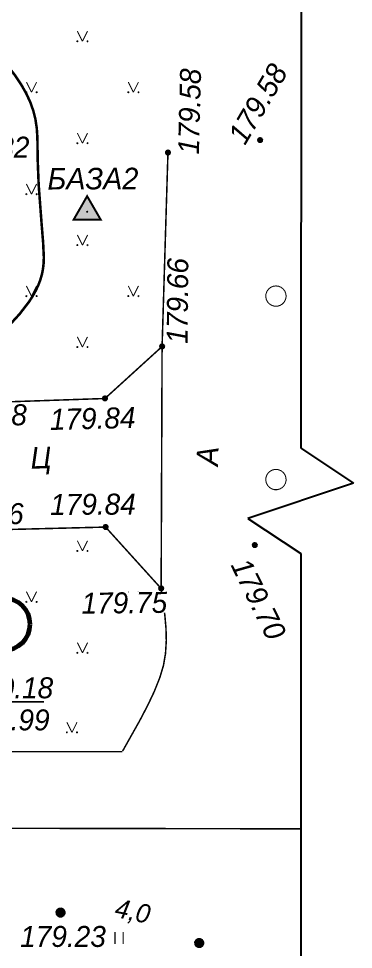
# Model space of a CAD drawing. Header units: millimetres. Extents: x 6735 to 13224, y -12144 to -9633.
# Drawn here: x 12505.4 to 12561.3, y -11418.1 to -11262.9 of the extents above; entities that cross this region are included whole.
import ezdxf

# ---------------------------------------------------------------- set-up
doc = ezdxf.new("R2010")
doc.units = ezdxf.units.MM
doc.linetypes.add('Cплошная_0.50', pattern=[0])
doc.linetypes.add('Штриховая 1.5-1.5_0.50', pattern=[1.5, 0.75, -0.75])
for name, color, linetype, lineweight in [('КаБель силовой (Вновь)', 1, 'Continuous', 60), ('Рамка тонкая', 5, 'Continuous', 25), ('Строительный', 251, 'Continuous', 13)]:
    doc.layers.add(name, color=color, linetype=linetype, lineweight=lineweight)
doc.styles.get("Standard").update_dxf_attribs({"font": 'arial.ttf'})

# ---------------------------------------------------------------- blocks, each defined once
blk = doc.blocks.new('2011 - 401 трава')
at = {"color": 7, "linetype": 'Continuous', "lineweight": 0, "const_width": 0.1, "flags": 128}
for points in [[(0, 0), (0, 1.2)], [(0.8, 0), (0.8, 1.2)]]:
    blk.add_lwpolyline(points, dxfattribs=at)
blk = doc.blocks.new('1 - 1 пункт ГГС')
at = {"true_color": 0xffffff}
blk.add_hatch(color=7, dxfattribs=at).paths.add_polyline_path([(-1.326861, -0.769986), (1.326841, -0.769986), (0, 1.529892)])
at = {"color": 7, "linetype": 'Continuous', "lineweight": 0, "flags": 128}
for points, const_width in [([(-1.326859, -0.77), (0, 1.529889), (1.326859, -0.77), (-1.326859, -0.77)], 0.2), ([(0.040386, -0.033303), (0.049034, 0.018324), (0.008648, 0.051626), (-0.040386, 0.033303), (-0.049034, -0.018324), (-0.008648, -0.051626), (0.040386, -0.033303)], 0.1)]:
    blk.add_lwpolyline(points, close=True, dxfattribs=dict(at, const_width=const_width))
at = {"color": 7, "linetype": 'Continuous', "lineweight": 0, "true_color": 0xffffff, "const_width": 0.019999, "flags": 128}
blk.add_lwpolyline([(-1.326859, -0.77), (1.326859, -0.77), (0, 1.529889), (-1.326859, -0.77)], close=True, dxfattribs=at)
blk = doc.blocks.new('118 - 330 отм высот')
blk.add_hatch(color=7).paths.add_polyline_path([(0.098, 0.12), (0.002, 0.155), (-0.095, 0.121), (-0.146, 0.032), (-0.129, -0.069), (-0.05, -0.135), (0.052, -0.136), (0.131, -0.07), (0.149, 0.031)])
at = {"color": 7, "linetype": 'Continuous', "lineweight": 0, "const_width": 0.01, "flags": 128}
blk.add_lwpolyline([(0.098, 0.12), (0.002, 0.155), (-0.095, 0.121), (-0.146, 0.032), (-0.129, -0.069), (-0.05, -0.135), (0.052, -0.136), (0.131, -0.07), (0.149, 0.031), (0.098, 0.12)], close=True, dxfattribs=at)
blk = doc.blocks.new('DIMENSION_17724')
at = {"color": 7, "linetype": 'Continuous', "lineweight": 0, "const_width": 0.075, "flags": 128}
for points in [[(4097.522267, 2229.45034), (4099.290294, 2230.092535)], [(4099.290294, 2230.092535), (4103.115941, 2230.092535)]]:
    blk.add_lwpolyline(points, dxfattribs=at)
at = {"color": 7, "insert": (4101.625876, 2231.092535), "char_height": 1.262627, "attachment_point": 7}
blk.add_mtext('{\\fArial|c1|b0|i1;\\l\\C0; }', dxfattribs=at)
blk = doc.blocks.new('2004 - 372 лес сажен d-2.0')
at = {"color": 7, "linetype": 'Continuous', "lineweight": 0, "const_width": 0.1, "flags": 128}
blk.add_lwpolyline([(0, 1), (0.269797, 0.962917), (0.519584, 0.854419), (0.730836, 0.682553), (0.887885, 0.460065), (0.979084, 0.203456), (0.997669, -0.068242), (0.942261, -0.33488), (0.81697, -0.57668), (0.631088, -0.775711), (0.398401, -0.917211), (0.136167, -0.990686), (-0.136167, -0.990686), (-0.398401, -0.917211), (-0.631088, -0.775711), (-0.81697, -0.57668), (-0.942261, -0.33488), (-0.997669, -0.068242), (-0.979084, 0.203456), (-0.887885, 0.460065), (-0.730836, 0.682553), (-0.519584, 0.854419), (-0.269797, 0.962917), (0, 1)], close=True, dxfattribs=at)
blk = doc.blocks.new('2014 - 416 газон')
at = {"color": 7, "linetype": 'Continuous', "lineweight": 0, "const_width": 0.1, "flags": 128}
for points in [[(-0.5, 1), (0, 0)], [(0, 0), (0.5, 1)]]:
    blk.add_lwpolyline(points, dxfattribs=at)
for points in [[(-0.5, 0.05), (-0.456699, 0.025), (-0.456699, -0.025), (-0.5, -0.05), (-0.543301, -0.025), (-0.543301, 0.025), (-0.5, 0.05)], [(0.5, 0.05), (0.543301, 0.025), (0.543301, -0.025), (0.5, -0.05), (0.456699, -0.025), (0.456699, 0.025), (0.5, 0.05)]]:
    blk.add_lwpolyline(points, close=True, dxfattribs=at)
blk = doc.blocks.new('22 - 107.1.1 столбы метал d-1.0')
blk.add_hatch(color=7).paths.add_polyline_path([(-0.00002, 0.5), (-0.25, 0.43302), (-0.43302, 0.25002), (-0.5, 0.00002), (-0.43302, -0.24998), (-0.25002, -0.433), (-0.00002, -0.5), (0.24998, -0.433), (0.433, -0.25), (0.5, 0), (0.433, 0.25), (0.25, 0.43302)])
at = {"color": 7, "linetype": 'Continuous', "lineweight": 0, "const_width": 0.02, "flags": 128}
blk.add_lwpolyline([(0, 0.5), (-0.25, 0.433013), (-0.433013, 0.25), (-0.5, 0), (-0.433013, -0.25), (-0.25, -0.433013), (0, -0.5), (0.25, -0.433013), (0.433013, -0.25), (0.5, 0), (0.433013, 0.25), (0.25, 0.433013), (0, 0.5)], close=True, dxfattribs=at)

msp = doc.modelspace()

# ---------------------------------------------------------------- linework, layer by layer
at = {"layer": 'КаБель силовой (Вновь)'}
msp.add_circle((12502.87091, -11363.90331), 4.43784, dxfattribs=at)
at = {"layer": 'Рамка тонкая'}
for p, q in [((12552.61377, -11233.05038), (12552.52685, -11334.51964)), ((12552.52685, -11334.51964), (12561.32585, -11340.38564)), ((12561.32585, -11340.38564), (12543.72784, -11346.25165)), ((12552.52685, -11352.11765), (12552.52685, -11522.66545))]:
    msp.add_line(p, q, dxfattribs=at)
at = {"layer": 'Строительный', "color": 7, "linetype": 'Штриховая 1.5-1.5_0.50', "lineweight": 0, "ltscale": 2, "const_width": 0.255, "flags": 128}
for points in [[(12530.36774, -11285.25057), (12530.22537, -11289.96143), (12530.04197, -11296.02969), (12529.7162, -11306.80881), (12529.39043, -11317.58794)], [(12529.23187, -11357.94784), (12529.84332, -11362.33209), (12530.04267, -11364.6189), (12530.09181, -11366.63978), (12529.95872, -11368.81003), (12529.61439, -11370.79435), (12529.00477, -11372.83125), (12528.07051, -11375.16027), (12527.01039, -11377.40098), (12525.65285, -11379.99634), (12522.79832, -11385.06748)], [(12143.7794, -11384.68029), (12165.87432, -11384.84319), (12174.52401, -11384.90696), (12187.96924, -11385.00608), (12522.74119, -11385.16898)], [(12552.52685, -11398.0383), (12178.44197, -11397.34724), (12155.41071, -11396.91337), (12147.35481, -11396.87452), (12143.04696, -11396.99392), (12141.82936, -11397.15649), (12140.58815, -11397.45015), (12139.31487, -11397.87682), (12137.99486, -11398.44136), (12135.81692, -11399.60417), (12133.25631, -11401.23804), (12131.52636, -11402.42584), (12128.70163, -11404.33592), (12128.06129, -11404.7475), (12121.87719, -11408.77362), (12116.89697, -11412.14775), (12112.47379, -11415.29012), (12107.52552, -11419.05422), (12105.42538, -11420.77604), (12103.57838, -11422.38795), (12099.30794, -11426.4311), (12093.946, -11431.80655), (12088.26834, -11437.71801), (12082.55666, -11443.85628), (12077.17256, -11449.84426), (12072.83476, -11454.89603), (12068.94557, -11459.6858), (12065.28175, -11464.42493), (12061.63006, -11469.41224), (12058.22147, -11474.35729), (12054.88482, -11479.53449), (12051.81196, -11484.67483), (12048.20645, -11490.76944), (12044.17163, -11497.56875), (12041.61373, -11502.03309), (12039.37624, -11506.11329), (12037.37959, -11509.95466), (12035.60418, -11513.59581), (12033.5698, -11518.15885), (12031.88607, -11522.45069), (12030.5456, -11526.49025), (12029.54562, -11530.2861), (12028.71991, -11534.62949), (12027.91822, -11540.23329), (12027.15235, -11547.01661), (12026.44037, -11554.82056), (12025.89016, -11562.1317), (12025.41266, -11569.78557), (12025.02614, -11577.49092), (12024.75015, -11584.8611), (12024.60044, -11591.43743), (12024.58208, -11596.93229), (12024.69584, -11601.06235), (12024.93692, -11603.65924), (12025.13225, -11604.53455), (12025.42398, -11605.41388), (12025.81181, -11606.29632), (12026.29526, -11607.18078), (12026.87391, -11608.0664), (12027.54666, -11608.9514), (12028.31231, -11609.83419), (12029.16913, -11610.71279), (12030.7856, -11612.15499), (12032.63186, -11613.56613), (12034.68681, -11614.92987), (12036.91172, -11616.2204), (12038.85396, -11617.21585), (12040.82525, -11618.11247), (12042.76202, -11618.88115), (12044.57136, -11619.48482), (12046.12303, -11619.85464), (12047.76518, -11620.06724), (12049.50523, -11620.12363), (12051.35466, -11620.0242), (12053.00871, -11619.81895), (12054.76559, -11619.50078), (12056.64409, -11619.06639), (12058.6823, -11618.50704), (12061.8769, -11617.49718), (12066.28212, -11615.96162)]]:
    msp.add_lwpolyline(points, dxfattribs=at)
at = {"layer": 'Строительный', "color": 7, "linetype": 'Cплошная_0.50', "lineweight": 0, "const_width": 0.255, "flags": 128}
for points in [[(12529.39043, -11317.58794), (12519.85092, -11326.25839), (12491.20596, -11327.24214)], [(12529.23187, -11357.94784), (12529.39043, -11317.58794)], [(12529.23187, -11357.94784), (12519.95953, -11347.70612), (12491.34439, -11348.41739)]]:
    msp.add_lwpolyline(points, dxfattribs=at)

# ---------------------------------------------------------------- block references
at = {"layer": 'Строительный', "color": 7, "zscale": 3.4}
for name, p, xscale, yscale in [('2014 - 416 газон', (12516.09612, -11266.67934), 1.7, 1.7), ('2014 - 416 газон', (12507.59612, -11275.17934), 1.7, 1.7), ('2014 - 416 газон', (12524.59612, -11275.17934), 1.7, 1.7), ('2014 - 416 газон', (12516.09612, -11283.67934), 1.7, 1.7), ('118 - 330 отм высот', (12545.74801, -11283.17547, 610.572), 3.4, 3.4), ('118 - 330 отм высот', (12530.36774, -11285.25057, 610.572), 3.4, 3.4), ('2014 - 416 газон', (12507.59612, -11292.17934), 1.7, 1.7), ('2014 - 416 газон', (12516.09612, -11300.67934), 1.7, 1.7), ('2014 - 416 газон', (12507.59612, -11309.17934), 1.7, 1.7), ('2014 - 416 газон', (12524.59612, -11309.17934), 1.7, 1.7), ('2004 - 372 лес сажен d-2.0', (12548.39612, -11309.17934), 1.7, 1.7), ('2014 - 416 газон', (12516.09612, -11317.67934), 1.7, 1.7), ('118 - 330 отм высот', (12529.39043, -11317.58794, 610.844), 3.4, 3.4), ('118 - 330 отм высот', (12519.85092, -11326.25839, 611.456), 3.4, 3.4), ('2004 - 372 лес сажен d-2.0', (12548.39612, -11339.77934), 1.7, 1.7), ('118 - 330 отм высот', (12519.95953, -11347.70612, 611.456), 3.4, 3.4), ('2014 - 416 газон', (12516.09612, -11351.67934), 1.7, 1.7), ('118 - 330 отм высот', (12544.85754, -11350.72413, 610.98), 3.4, 3.4), ('118 - 330 отм высот', (12529.23187, -11357.94784, 611.15), 3.4, 3.4), ('2014 - 416 газон', (12507.59612, -11360.17934), 1.7, 1.7), ('2014 - 416 газон', (12524.59612, -11360.17934), 1.7, 1.7), ('2014 - 416 газон', (12516.09612, -11368.67934), 1.7, 1.7), ('DIMENSION_17724', (-1440.90388, -18959.17934), 3.4, 3.4), ('2014 - 416 газон', (12514.3439, -11381.95103), 1.7, 1.7), ('118 - 330 отм высот', (12512.43415, -11412.00017, 609.382), 3.4, 3.4), ('2011 - 401 трава', (12521.52967, -11417.2624), 1.7, 1.7), ('118 - 330 отм высот', (12535.58314, -11417.08359, 608.838), 3.4, 3.4)]:
    msp.add_blockref(name, p, dxfattribs=dict(at, xscale=xscale, yscale=yscale))
for name, p, xscale, yscale, rotation in [('1 - 1 пункт ГГС', (12516.88038, -11295.11239), 1.699999999999457, 1.699999999999457, 0.08788083428560549), ('22 - 107.1.1 столбы метал d-1.0', (12512.43415, -11412.00017), 1.699999999999459, 1.699999999999459, 346.6283499999836), ('22 - 107.1.1 столбы метал d-1.0', (12535.58314, -11417.08359), 1.699999999999459, 1.699999999999459, 346.6283499999836)]:
    msp.add_blockref(name, p, dxfattribs=dict(at, xscale=xscale, yscale=yscale, rotation=rotation))

# ---------------------------------------------------------------- texts
at = {"layer": 'Строительный', "color": 7, "bg_fill": 3, "box_fill_scale": 1, "bg_fill_color": 256}
for s, insert, char_height, attachment_point, rotation, bg_fill_transparency in [('{\\fD431|c1|b0|i1;\\l\\C0;179.58}', (12533.81112, -11285.52126), 3.4976004, 4, 88.5021693, 15601960), ('{\\fBm431|c1|b0|i1;\\l\\C0;Ц}', (12507.35606, -11334.38933), 3.5970912, 1, 1.9870461, 0), ('{\\fBm431|c1|b0|i1;\\l\\C0;А}', (12535.11549, -11337.39783), 3.5970912, 1, 87.9953159, 0), ('{\\fD431|c1|b0|i1;\\l\\C0;179.84}', (12510.69928, -11343.9611), 3.4976004, 4, 0.2923988, 4372), ('{\\fD431|c1|b0|i1;\\l\\C0;179.70}', (12542.32984, -11353.28073), 3.4976004, 4, 296.1125773, 4357)]:
    msp.add_mtext(s, dxfattribs=dict(at, insert=insert, char_height=char_height, attachment_point=attachment_point, rotation=rotation, bg_fill_transparency=bg_fill_transparency))
at = {"layer": 'Строительный', "color": 7, "insert": (12492.93929, -11284.36506), "char_height": 3.4976004, "attachment_point": 4, "bg_fill": 3, "box_fill_scale": 1, "bg_fill_color": 256, "bg_fill_transparency": 4387}
msp.add_mtext('{\\fD431|c1|b0|i1;\\l\\C0;180.32}', dxfattribs=at)

# ---------------------------------------------------------------- next in the draw order: linework, layer by layer
at = {"layer": 'Рамка тонкая'}
msp.add_line((12543.72784, -11346.25165), (12552.52685, -11352.11765), dxfattribs=at)

# ---------------------------------------------------------------- next in the draw order: texts
at = {"layer": 'Строительный', "color": 7, "bg_fill": 3, "box_fill_scale": 1, "bg_fill_color": 256}
for s, insert, char_height, attachment_point, rotation, bg_fill_transparency in [('{\\fD431|c1|b0|i1;\\l\\C0;179.58}', (12541.74748, -11283.2602), 3.4976004, 4, 59.4709681, 4447), ('{\\fBm431|c1|b0|i1;\\l\\C0;БАЗА2}', (12510.25187, -11287.80242), 3.5970912, 1, 0.1472775, 7411985), ('{\\fD431|c1|b0|i1;\\l\\C0;179.66}', (12531.92413, -11317.13216), 3.4976004, 4, 89.5075253, 6099180), ('{\\fD431|c1|b0|i1;\\l\\C0;180.48}', (12492.51018, -11329.23534), 3.4976004, 4, 1.0276779, 15601930), ('{\\fD431|c1|b0|i1;\\l\\C0;179.84}', (12510.64367, -11329.79091), 3.4976004, 4, 1.4144212, 4327), ('{\\fD431|c1|b0|i1;\\l\\C0;180.36}', (12491.96881, -11345.55688), 3.4976004, 4, 0.3079835, 4352), ('{\\fD431|c1|b0|i1;\\l\\C0;179.75}', (12515.92735, -11360.44258), 3.4976004, 4, 0.6661988, 6242), ('{\\fBm431|b0|i1|c204|p18;\\C0;4,0}', (12521.96283, -11409.61872), 3.1368298, 1, 348.2244489, 0)]:
    msp.add_mtext(s, dxfattribs=dict(at, insert=insert, char_height=char_height, attachment_point=attachment_point, rotation=rotation, bg_fill_transparency=bg_fill_transparency))
at = {"layer": 'Строительный', "color": 7, "char_height": 3.4976004, "attachment_point": 4, "bg_fill": 3, "box_fill_scale": 1, "bg_fill_color": 256}
for s, insert, bg_fill_transparency in [('{\\fD431|c1|b0|i1;\\l\\C0;180.18}', (12496.91027, -11374.53581), 6232), ('{\\fD431|c1|b0|i1;\\l\\C0;179.99}', (12496.30614, -11379.89513), 6212), ('{\\fD431|c1|b0|i1;\\l\\C0;179.23}', (12505.69522, -11416.00802), 6347)]:
    msp.add_mtext(s, dxfattribs=dict(at, insert=insert, bg_fill_transparency=bg_fill_transparency))

# ---------------------------------------------------------------- next in the draw order: linework, layer by layer
at = {"layer": 'Строительный', "color": 34, "linetype": 'Cплошная_0.50', "lineweight": 0, "true_color": 0xa55200, "const_width": 0.425, "elevation": 612, "flags": 128}
msp.add_lwpolyline([(12488.661, -11326.55259), (12493.2561, -11323.15049), (12497.56473, -11319.75298), (12501.11264, -11316.71744), (12503.58156, -11314.368), (12505.58943, -11312.18748), (12507.16017, -11310.15017), (12507.79049, -11309.17414), (12508.32208, -11308.21956), (12508.74306, -11307.31686), (12509.07951, -11306.42092), (12509.3347, -11305.52325), (12509.51245, -11304.61047), (12509.61395, -11303.69781), (12509.64987, -11302.72368), (12509.52952, -11300.24798), (12509.2797, -11297.15933), (12508.78657, -11290.61983), (12508.60859, -11286.09409), (12508.60283, -11284.87903), (12508.57482, -11282.72654), (12508.46609, -11281.14768), (12508.24482, -11279.68128), (12507.89828, -11278.2846), (12507.39101, -11276.84993), (12506.72328, -11275.40401), (12505.88407, -11273.92312), (12504.86447, -11272.39176), (12503.17488, -11270.19892), (12501.09885, -11267.81413), (12498.70255, -11265.31353), (12496.0776, -11262.79291), (12493.33042, -11260.35427), (12490.56838, -11258.09281), (12490.29047, -11257.88493)], dxfattribs=at)

doc.saveas('drawing.dxf')
